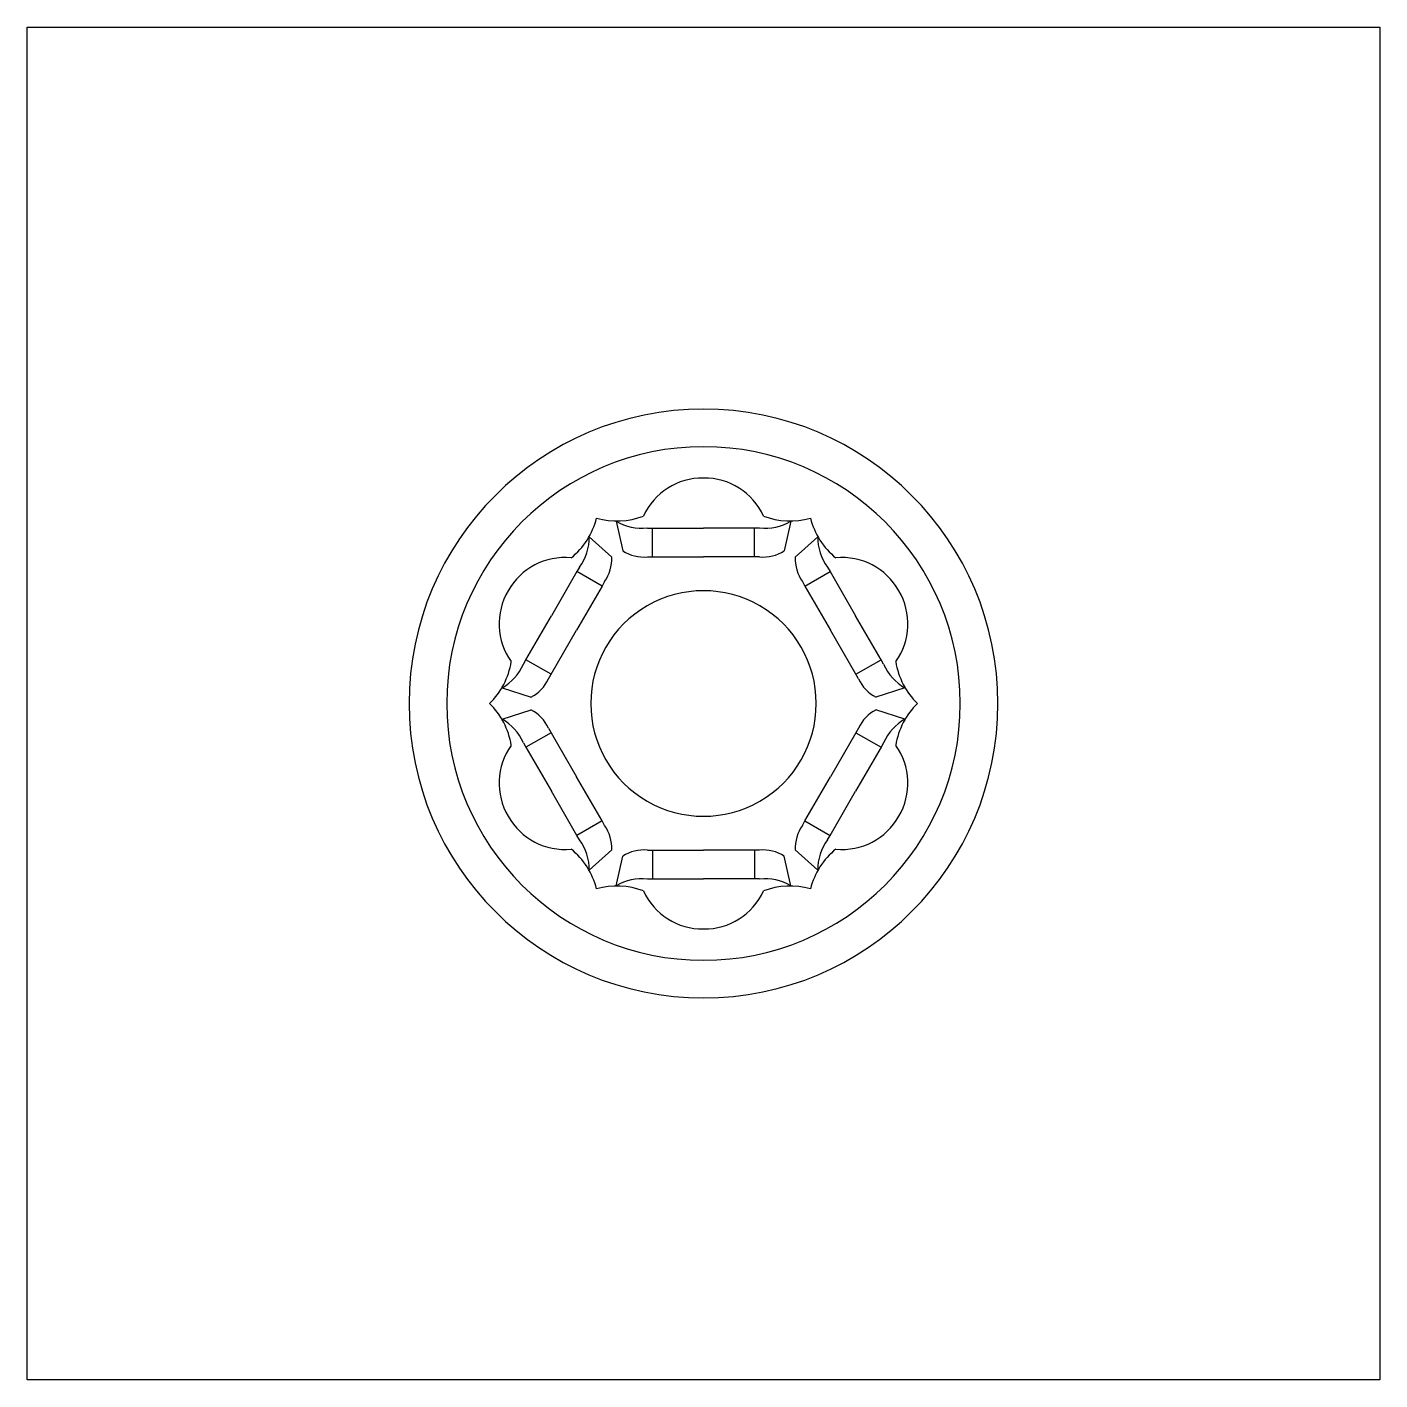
# Model space of a CAD drawing. Extents: x -54 to 54, y -54 to 54.
import ezdxf

# ---------------------------------------------------------------- set-up
doc = ezdxf.new("R2010")
doc.units = 0
doc.layers.add('default', color=7, linetype='CONTINUOUS')

msp = doc.modelspace()

# ---------------------------------------------------------------- linework, layer by layer
at = {"layer": 'default'}
for p, q in [((-54, -54), (-54, 54)), ((-54, 54), (54, 54)), ((54, 54), (54, -54)), ((-6.96, 14.55), (-6.45, 12.18)), ((6.96, 14.55), (6.45, 12.18)), ((-9.12, 13.31), (-7.32, 11.68)), ((-4.48, 14.01), (-4.07, 14.01)), ((-4.07, 14.01), (0, 14.01)), ((-4.07, 11.7), (-4.07, 14.01)), ((4.07, 14.01), (0, 14.01)), ((4.48, 14.01), (4.07, 14.01)), ((4.07, 11.7), (4.07, 14.01)), ((9.12, 13.31), (7.32, 11.68)), ((-9.9, 10.89), (-10.1, 10.53)), ((-4.48, 11.7), (-4.07, 11.7)), ((-4.07, 11.7), (0, 11.7)), ((4.07, 11.7), (0, 11.7)), ((4.48, 11.7), (4.07, 11.7)), ((9.9, 10.89), (10.1, 10.53)), ((-10.1, 10.53), (-12.14, 7.01)), ((-8.1, 9.37), (-10.1, 10.53)), ((-7.89, 9.73), (-8.1, 9.37)), ((7.89, 9.73), (8.1, 9.37)), ((8.1, 9.37), (10.1, 10.53)), ((10.1, 10.53), (12.14, 7.01)), ((-8.1, 9.37), (-10.13, 5.85)), ((8.1, 9.37), (10.13, 5.85)), ((-14.17, 3.49), (-12.14, 7.01)), ((14.17, 3.49), (12.14, 7.01)), ((-12.17, 2.33), (-10.13, 5.85)), ((12.17, 2.33), (10.13, 5.85)), ((-14.38, 3.13), (-14.17, 3.49)), ((-12.17, 2.33), (-14.17, 3.49)), ((12.17, 2.33), (14.17, 3.49)), ((14.38, 3.13), (14.17, 3.49)), ((-12.37, 1.97), (-12.17, 2.33)), ((12.37, 1.97), (12.17, 2.33)), ((-16.08, 1.25), (-13.77, 0.5)), ((16.08, 1.25), (13.77, 0.5)), ((-16.08, -1.25), (-13.77, -0.5)), ((16.08, -1.25), (13.77, -0.5)), ((-12.37, -1.97), (-12.17, -2.33)), ((12.37, -1.97), (12.17, -2.33)), ((-14.38, -3.13), (-14.17, -3.49)), ((-12.17, -2.33), (-14.17, -3.49)), ((-12.17, -2.33), (-10.13, -5.85)), ((12.17, -2.33), (10.13, -5.85)), ((12.17, -2.33), (14.17, -3.49)), ((14.38, -3.13), (14.17, -3.49)), ((-14.17, -3.49), (-12.14, -7.01)), ((14.17, -3.49), (12.14, -7.01)), ((-8.1, -9.37), (-10.13, -5.85)), ((8.1, -9.37), (10.13, -5.85)), ((-10.1, -10.53), (-12.14, -7.01)), ((10.1, -10.53), (12.14, -7.01)), ((-8.1, -9.37), (-10.1, -10.53)), ((-7.89, -9.73), (-8.1, -9.37)), ((7.89, -9.73), (8.1, -9.37)), ((8.1, -9.37), (10.1, -10.53)), ((-9.9, -10.89), (-10.1, -10.53)), ((9.9, -10.89), (10.1, -10.53)), ((-9.12, -13.31), (-7.32, -11.68)), ((-4.48, -11.7), (-4.07, -11.7)), ((-4.07, -11.7), (0, -11.7)), ((-4.07, -11.7), (-4.07, -14.01)), ((4.07, -11.7), (0, -11.7)), ((4.48, -11.7), (4.07, -11.7)), ((4.07, -11.7), (4.07, -14.01)), ((9.12, -13.31), (7.32, -11.68)), ((-6.96, -14.55), (-6.45, -12.18)), ((6.96, -14.55), (6.45, -12.18)), ((-4.48, -14.01), (-4.07, -14.01)), ((-4.07, -14.01), (0, -14.01)), ((4.07, -14.01), (0, -14.01)), ((4.48, -14.01), (4.07, -14.01)), ((54, -54), (-54, -54))]:
    msp.add_line(p, q, dxfattribs=at)
for centre, radius, start, end in [((0, 0), 23.5, 0, 180), ((0, 0), 20.5, 0, 180), ((-0.08, 12.83), 5.17, 89.1641, 155.5973), ((0.08, 12.83), 5.17, 24.4027, 90.8359), ((-14.38, 16.29), 6.03, 309.2167, 345.594), ((-6.92, 20.6), 6.03, 254.406, 290.7833), ((-4.9, 18.06), 4.07, 239.538, 275.9153), ((4.9, 18.06), 4.07, 264.0847, 300.462), ((6.92, 20.6), 6.03, 249.2167, 285.594), ((14.38, 16.29), 6.03, 194.406, 230.7833), ((-13.19, 13.27), 4.07, 324.0847, 0.462), ((13.19, 13.27), 4.07, 179.538, 215.9153), ((-4.74, 14.94), 3.25, 238.2412, 274.6185), ((4.74, 14.94), 3.25, 265.3815, 301.7588), ((-11.07, 6.48), 5.17, 84.4027, 150.8359), ((-10.57, 11.58), 3.25, 325.3815, 1.7588), ((10.57, 11.58), 3.25, 178.2412, 214.6185), ((11.07, 6.48), 5.17, 29.1641, 95.5973), ((-11.15, 6.35), 5.17, 149.1641, 215.5973), ((0, 0), 9, 60, 120), ((11.15, 6.35), 5.17, 324.4027, 30.8359), ((0, 0), 9, 120, 180), ((0, 0), 9, 0, 60), ((-21.3, 4.3), 6.03, 314.406, 350.7833), ((21.3, 4.3), 6.03, 189.2167, 225.594), ((-18.09, 4.79), 4.07, 299.538, 335.9153), ((18.09, 4.79), 4.07, 204.0847, 240.462), ((-15.31, 3.36), 3.25, 298.2412, 334.6185), ((15.31, 3.36), 3.25, 205.3815, 241.7588), ((0, 0), 23.5, 180, 0), ((0, 0), 20.5, 180, 0), ((-21.3, -4.3), 6.03, 9.2167, 45.594), ((0, 0), 9, 180, 240), ((0, 0), 9, 300, 0), ((-15.31, -3.36), 3.25, 25.3815, 61.7588), ((15.31, -3.36), 3.25, 118.2412, 154.6185), ((21.3, -4.3), 6.03, 134.406, 170.7833), ((-18.09, -4.79), 4.07, 24.0847, 60.462), ((18.09, -4.79), 4.07, 119.538, 155.9153), ((-11.15, -6.35), 5.17, 144.4027, 210.8359), ((11.15, -6.35), 5.17, 329.1641, 35.5973), ((0, 0), 9, 240, 300), ((-11.07, -6.48), 5.17, 209.1641, 275.5973), ((11.07, -6.48), 5.17, 264.4027, 330.8359), ((-10.57, -11.58), 3.25, 358.2412, 34.6185), ((10.57, -11.58), 3.25, 145.3815, 181.7588), ((-14.38, -16.29), 6.03, 14.406, 50.7833), ((-13.19, -13.27), 4.07, 359.538, 35.9153), ((-4.74, -14.94), 3.25, 85.3815, 121.7588), ((4.74, -14.94), 3.25, 58.2412, 94.6185), ((14.38, -16.29), 6.03, 129.2167, 165.594), ((13.19, -13.27), 4.07, 144.0847, 180.462), ((-4.9, -18.06), 4.07, 84.0847, 120.462), ((4.9, -18.06), 4.07, 59.538, 95.9153), ((-6.92, -20.6), 6.03, 69.2167, 105.594), ((-0.08, -12.83), 5.17, 204.4027, 270.8359), ((0.08, -12.83), 5.17, 269.1641, 335.5973), ((6.92, -20.6), 6.03, 74.406, 110.7833)]:
    msp.add_arc(centre, radius, start, end, dxfattribs=at)

doc.saveas('drawing.dxf')
